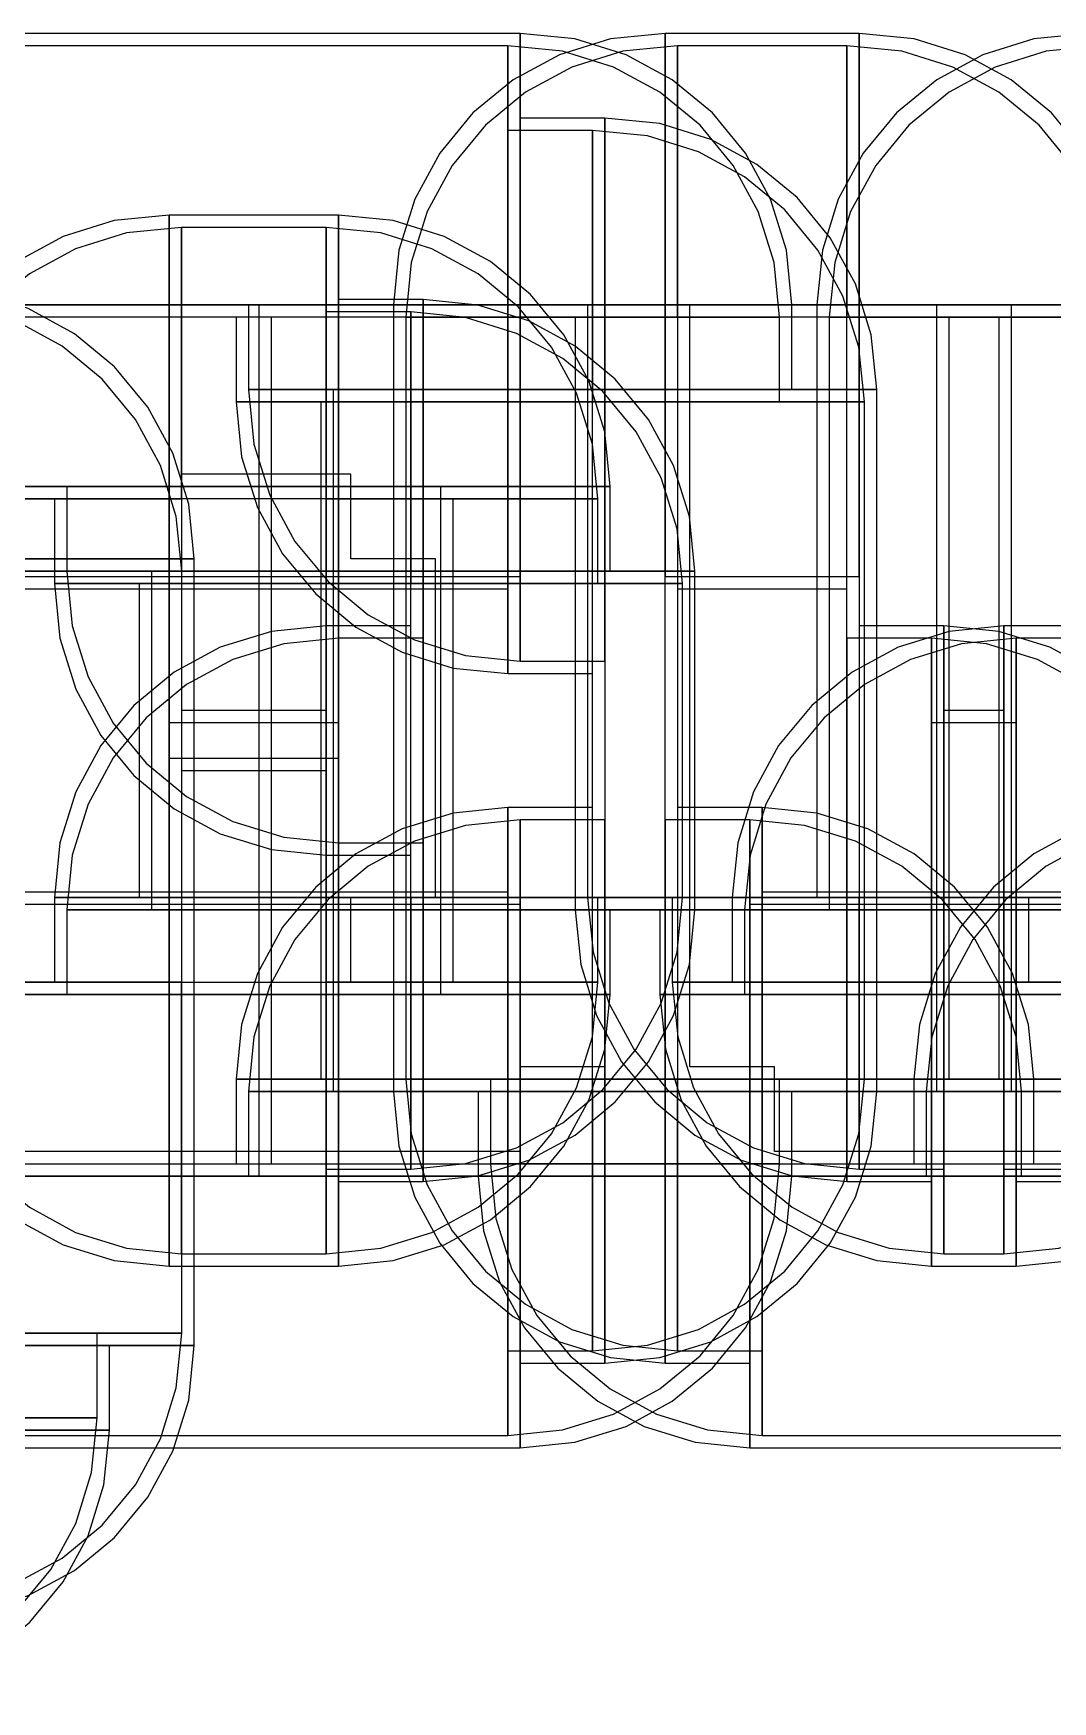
# Model space of a CAD drawing. Extents: x 0 to 153, y 0 to 38.
# Drawn here: x 68.52 to 90.35, y 0.11 to 35.87 of the extents above; entities that cross this region are included whole.
import ezdxf

# ---------------------------------------------------------------- set-up
doc = ezdxf.new("R2010")
doc.units = 0

msp = doc.modelspace()

# ---------------------------------------------------------------- linework, layer by layer
at = {"layer": 'Layer 1', "color": 7}
for points in [[(67.534811, 30.049049), (67.534811, 24.228223), (78.949715, 24.228223), (78.949715, 30.049049), (78.949715, 35.869873), (67.534811, 35.869873), (67.534811, 30.049049), (67.534811, 30.049049)], [(82.053803, 30.049049), (82.053803, 35.869873), (80.880724, 35.751615), (79.788104, 35.412445), (78.799354, 34.87577), (77.937884, 34.164997), (77.227101, 33.303532), (76.690416, 32.314781), (76.351238, 31.222151), (76.232977, 30.049049), (82.053803, 30.049049), (82.053803, 30.049049)], [(78.949715, 30.049049), (84.770541, 30.049049), (84.65228, 31.222151), (84.313102, 32.314781), (83.776417, 33.303532), (83.065634, 34.164997), (82.204164, 34.87577), (81.215414, 35.412445), (80.122794, 35.751615), (78.949715, 35.869873), (78.949715, 30.049049), (78.949715, 30.049049)], [(82.053803, 30.049049), (82.053803, 24.228223), (86.21146, 24.228223), (86.21146, 30.049049), (86.21146, 35.869873), (82.053803, 35.869873), (82.053803, 30.049049), (82.053803, 30.049049)], [(91.125296, 30.049049), (91.125296, 35.869873), (89.952216, 35.751615), (88.859597, 35.412445), (87.870847, 34.87577), (87.009376, 34.164997), (86.298594, 33.303532), (85.761909, 32.314781), (85.422731, 31.222151), (85.30447, 30.049049), (91.125296, 30.049049), (91.125296, 30.049049)], [(86.21146, 30.049049), (92.032286, 30.049049), (91.914025, 31.222151), (91.574847, 32.314781), (91.038162, 33.303532), (90.327379, 34.164997), (89.465909, 34.87577), (88.477159, 35.412445), (87.38454, 35.751615), (86.21146, 35.869873), (86.21146, 30.049049), (86.21146, 30.049049)], [(78.685132, 29.784466), (78.685132, 35.60529), (67.799394, 35.60529), (67.799394, 29.784466), (67.799394, 23.96364), (78.685132, 23.96364), (78.685132, 29.784466), (78.685132, 29.784466)], [(82.318386, 29.784466), (82.318386, 35.60529), (81.145307, 35.487032), (80.052687, 35.147862), (79.063937, 34.611187), (78.202467, 33.900414), (77.491684, 33.038949), (76.954999, 32.050198), (76.615821, 30.957568), (76.49756, 29.784466), (82.318386, 29.784466), (82.318386, 29.784466)], [(78.685132, 29.784466), (84.505958, 29.784466), (84.387697, 30.957568), (84.048519, 32.050198), (83.511834, 33.038949), (82.801051, 33.900414), (81.939581, 34.611187), (80.950831, 35.147862), (79.858211, 35.487032), (78.685132, 35.60529), (78.685132, 29.784466), (78.685132, 29.784466)], [(85.946877, 29.784466), (85.946877, 35.60529), (82.318386, 35.60529), (82.318386, 29.784466), (82.318386, 23.96364), (85.946877, 23.96364), (85.946877, 29.784466), (85.946877, 29.784466)], [(91.389879, 29.784466), (91.389879, 35.60529), (90.216799, 35.487032), (89.12418, 35.147862), (88.13543, 34.611187), (87.273959, 33.900414), (86.563177, 33.038949), (86.026492, 32.050198), (85.687314, 30.957568), (85.569053, 29.784466), (91.389879, 29.784466), (91.389879, 29.784466)], [(85.946877, 29.784466), (91.767703, 29.784466), (91.649442, 30.957568), (91.310264, 32.050198), (90.773579, 33.038949), (90.062796, 33.900414), (89.201326, 34.611187), (88.212576, 35.147862), (87.119957, 35.487032), (85.946877, 35.60529), (85.946877, 29.784466), (85.946877, 29.784466)], [(78.949715, 28.234698), (78.949715, 22.413872), (80.763961, 22.413872), (80.763961, 28.234698), (80.763961, 34.055524), (78.949715, 34.055524), (78.949715, 28.234698), (78.949715, 28.234698)], [(80.763961, 28.234698), (86.584787, 28.234698), (86.466525, 29.407792), (86.127348, 30.500419), (85.590663, 31.489169), (84.87988, 32.350637), (84.018409, 33.061414), (83.029659, 33.598092), (81.93704, 33.937265), (80.763961, 34.055524), (80.763961, 28.234698), (80.763961, 28.234698)], [(80.499378, 27.970115), (80.499378, 33.790941), (78.685132, 33.790941), (78.685132, 27.970115), (78.685132, 22.149289), (80.499378, 22.149289), (80.499378, 27.970115), (80.499378, 27.970115)], [(80.499378, 27.970115), (86.320204, 27.970115), (86.201942, 29.143209), (85.862765, 30.235836), (85.32608, 31.224586), (84.615297, 32.086054), (83.753826, 32.796831), (82.765076, 33.333509), (81.672457, 33.672682), (80.499378, 33.790941), (80.499378, 27.970115), (80.499378, 27.970115)], [(71.427885, 26.156001), (71.427885, 31.976827), (70.254806, 31.858569), (69.162186, 31.519399), (68.173437, 30.982724), (67.311966, 30.271951), (66.601183, 29.410485), (66.064498, 28.421734), (65.72532, 27.329104), (65.607059, 26.156001), (71.427885, 26.156001), (71.427885, 26.156001)], [(71.427885, 26.156001), (71.427885, 20.335175), (75.056641, 20.335175), (75.056641, 26.156001), (75.056641, 31.976827), (71.427885, 31.976827), (71.427885, 26.156001), (71.427885, 26.156001)], [(75.056641, 26.156001), (80.877467, 26.156001), (80.759205, 27.329104), (80.420028, 28.421734), (79.883343, 29.410485), (79.17256, 30.271951), (78.311089, 30.982724), (77.322339, 31.519399), (76.22972, 31.858569), (75.056641, 31.976827), (75.056641, 26.156001), (75.056641, 26.156001)], [(71.692468, 25.891418), (71.692468, 31.712244), (70.519389, 31.593986), (69.426769, 31.254816), (68.43802, 30.718141), (67.576549, 30.007368), (66.865766, 29.145902), (66.329081, 28.157151), (65.989903, 27.064521), (65.871642, 25.891418), (71.692468, 25.891418), (71.692468, 25.891418)], [(74.792058, 25.891418), (74.792058, 31.712244), (71.692468, 31.712244), (71.692468, 25.891418), (71.692468, 20.070592), (74.792058, 20.070592), (74.792058, 25.891418), (74.792058, 25.891418)], [(74.792058, 25.891418), (80.612884, 25.891418), (80.494622, 27.064521), (80.155445, 28.157151), (79.61876, 29.145902), (78.907977, 30.007368), (78.046506, 30.718141), (77.057756, 31.254816), (75.965137, 31.593986), (74.792058, 31.712244), (74.792058, 25.891418), (74.792058, 25.891418)], [(66.14575, 24.606233), (71.966576, 24.606233), (71.848315, 25.779335), (71.509137, 26.871965), (70.972452, 27.860716), (70.261669, 28.722182), (69.400198, 29.432956), (68.411449, 29.969631), (67.318829, 30.308801), (66.14575, 30.427059), (66.14575, 24.606233), (66.14575, 24.606233)], [(67.534811, 11.377083), (73.355637, 11.377083), (73.355637, 30.049049), (67.534811, 30.049049), (61.713985, 30.049049), (61.713985, 11.377083), (67.534811, 11.377083), (67.534811, 11.377083)], [(65.881167, 24.34165), (71.701993, 24.34165), (71.583732, 25.514752), (71.244554, 26.607382), (70.707869, 27.596133), (69.997086, 28.457599), (69.135615, 29.168373), (68.146866, 29.705048), (67.054246, 30.044218), (65.881167, 30.162476), (65.881167, 24.34165), (65.881167, 24.34165)], [(78.949715, 28.234698), (80.763961, 28.234698), (80.763961, 13.191434), (78.949715, 13.191434), (78.949715, 11.377083), (67.534811, 11.377083), (67.534811, 30.049049), (78.949715, 30.049049), (78.949715, 28.234698), (78.949715, 28.234698)], [(68.063977, 30.049076), (78.949715, 30.049076), (78.949715, 28.234804), (80.763961, 28.234804), (80.763961, 13.720521), (78.949715, 13.720521), (78.949715, 11.906249), (68.063977, 11.906249), (68.063977, 30.049076), (68.063977, 30.049076)], [(78.949715, 30.049049), (73.128889, 30.049049), (73.128889, 28.234698), (78.949715, 28.234698), (84.770541, 28.234698), (84.770541, 30.049049), (78.949715, 30.049049), (78.949715, 30.049049)], [(75.056641, 24.34165), (75.056641, 18.520824), (76.870886, 18.520824), (76.870886, 24.34165), (76.870886, 30.162476), (75.056641, 30.162476), (75.056641, 24.34165), (75.056641, 24.34165)], [(82.053803, 13.191434), (87.874629, 13.191434), (87.874629, 30.049049), (82.053803, 30.049049), (76.232977, 30.049049), (76.232977, 13.191434), (82.053803, 13.191434), (82.053803, 13.191434)], [(76.870886, 24.34165), (82.691712, 24.34165), (82.573451, 25.514752), (82.234273, 26.607382), (81.697588, 27.596133), (80.986806, 28.457599), (80.125335, 29.168373), (79.136585, 29.705048), (78.043966, 30.044218), (76.870886, 30.162476), (76.870886, 24.34165), (76.870886, 24.34165)], [(86.21146, 30.049049), (80.390634, 30.049049), (80.390634, 17.349065), (86.21146, 17.349065), (92.032286, 17.349065), (92.032286, 30.049049), (86.21146, 30.049049), (86.21146, 30.049049)], [(95.282953, 13.191434), (93.468707, 13.191434), (93.468707, 11.377083), (83.868049, 11.377083), (83.868049, 13.191434), (82.053803, 13.191434), (82.053803, 30.049049), (86.21146, 30.049049), (86.21146, 17.349065), (88.025706, 17.349065), (88.025706, 15.534714), (89.31105, 15.534714), (89.31105, 17.349065), (91.125296, 17.349065), (91.125296, 30.049049), (95.282953, 30.049049), (95.282953, 13.191434), (95.282953, 13.191434)], [(89.840216, 17.349092), (91.654462, 17.349092), (91.654462, 30.049076), (95.282953, 30.049076), (95.282953, 13.720521), (93.468707, 13.720521), (93.468707, 11.906249), (84.397215, 11.906249), (84.397215, 13.720521), (82.582969, 13.720521), (82.582969, 30.049076), (86.21146, 30.049076), (86.21146, 17.349092), (88.025706, 17.349092), (88.025706, 15.53482), (89.840216, 15.53482), (89.840216, 17.349092), (89.840216, 17.349092)], [(91.125296, 17.349065), (96.946122, 17.349065), (96.946122, 30.049049), (91.125296, 30.049049), (85.30447, 30.049049), (85.30447, 17.349065), (91.125296, 17.349065), (91.125296, 17.349065)], [(95.282953, 30.049049), (89.462127, 30.049049), (89.462127, 13.191434), (95.282953, 13.191434), (101.103779, 13.191434), (101.103779, 30.049049), (95.282953, 30.049049), (95.282953, 30.049049)], [(67.799394, 29.784466), (61.978568, 29.784466), (61.978568, 11.641666), (67.799394, 11.641666), (73.62022, 11.641666), (73.62022, 29.784466), (67.799394, 29.784466), (67.799394, 29.784466)], [(80.499378, 13.456017), (80.499378, 27.970115), (78.685132, 27.970115), (78.685132, 29.784466), (67.799394, 29.784466), (67.799394, 11.641666), (78.685132, 11.641666), (78.685132, 13.456017), (80.499378, 13.456017), (80.499378, 13.456017)], [(78.685132, 27.970115), (84.505958, 27.970115), (84.505958, 29.784466), (78.685132, 29.784466), (72.864306, 29.784466), (72.864306, 27.970115), (78.685132, 27.970115), (78.685132, 27.970115)], [(76.606303, 24.077067), (76.606303, 29.897893), (74.792058, 29.897893), (74.792058, 24.077067), (74.792058, 18.256241), (76.606303, 18.256241), (76.606303, 24.077067), (76.606303, 24.077067)], [(82.318386, 29.784466), (76.49756, 29.784466), (76.49756, 13.456017), (82.318386, 13.456017), (88.139212, 13.456017), (88.139212, 29.784466), (82.318386, 29.784466), (82.318386, 29.784466)], [(76.606303, 24.077067), (82.427129, 24.077067), (82.308868, 25.250169), (81.96969, 26.342799), (81.433005, 27.33155), (80.722223, 28.193016), (79.860752, 28.90379), (78.872002, 29.440465), (77.779383, 29.779635), (76.606303, 29.897893), (76.606303, 24.077067), (76.606303, 24.077067)], [(85.946877, 17.084482), (91.767703, 17.084482), (91.767703, 29.784466), (85.946877, 29.784466), (80.126051, 29.784466), (80.126051, 17.084482), (85.946877, 17.084482), (85.946877, 17.084482)], [(87.761123, 17.084482), (85.946877, 17.084482), (85.946877, 29.784466), (82.318386, 29.784466), (82.318386, 13.456017), (84.132632, 13.456017), (84.132632, 11.641666), (93.204124, 11.641666), (93.204124, 13.456017), (95.01837, 13.456017), (95.01837, 29.784466), (91.389879, 29.784466), (91.389879, 17.084482), (89.575633, 17.084482), (89.575633, 15.270131), (87.761123, 15.270131), (87.761123, 17.084482), (87.761123, 17.084482)], [(91.389879, 29.784466), (85.569053, 29.784466), (85.569053, 17.084482), (91.389879, 17.084482), (97.210705, 17.084482), (97.210705, 29.784466), (91.389879, 29.784466), (91.389879, 29.784466)], [(95.01837, 13.456017), (100.839196, 13.456017), (100.839196, 29.784466), (95.01837, 29.784466), (89.197544, 29.784466), (89.197544, 13.456017), (95.01837, 13.456017), (95.01837, 13.456017)], [(78.685132, 27.970115), (72.864306, 27.970115), (72.982557, 26.797013), (73.321708, 25.704383), (73.85836, 24.715632), (74.569114, 23.854166), (75.430567, 23.143392), (76.419322, 22.606717), (77.511977, 22.267547), (78.685132, 22.149289), (78.685132, 27.970115), (78.685132, 27.970115)], [(78.949715, 28.234698), (73.128889, 28.234698), (73.24714, 27.061596), (73.586291, 25.968966), (74.122943, 24.980215), (74.833697, 24.118749), (75.69515, 23.407975), (76.683905, 22.8713), (77.77656, 22.53213), (78.949715, 22.413872), (78.949715, 28.234698), (78.949715, 28.234698)], [(80.499378, 13.456017), (86.320204, 13.456017), (86.320204, 27.970115), (80.499378, 27.970115), (74.678552, 27.970115), (74.678552, 13.456017), (80.499378, 13.456017), (80.499378, 13.456017)], [(80.763961, 28.234698), (74.943135, 28.234698), (74.943135, 13.191434), (80.763961, 13.191434), (86.584787, 13.191434), (86.584787, 28.234698), (80.763961, 28.234698), (80.763961, 28.234698)], [(71.427885, 15.270131), (77.248711, 15.270131), (77.248711, 26.156001), (71.427885, 26.156001), (65.607059, 26.156001), (65.607059, 15.270131), (71.427885, 15.270131), (71.427885, 15.270131)], [(75.056641, 26.156001), (69.235815, 26.156001), (69.235815, 24.34165), (75.056641, 24.34165), (80.877467, 24.34165), (80.877467, 26.156001), (75.056641, 26.156001), (75.056641, 26.156001)], [(76.870886, 24.34165), (76.870886, 17.084482), (75.056641, 17.084482), (75.056641, 15.270131), (71.427885, 15.270131), (71.427885, 26.156001), (75.056641, 26.156001), (75.056641, 24.34165), (76.870886, 24.34165), (76.870886, 24.34165)], [(75.321224, 17.349092), (77.135469, 17.349092), (77.135469, 24.606233), (75.321224, 24.606233), (75.321224, 26.420505), (71.692468, 26.420505), (71.692468, 15.53482), (75.321224, 15.53482), (75.321224, 17.349092), (75.321224, 17.349092)], [(71.692468, 25.891418), (65.871642, 25.891418), (65.871642, 15.534714), (71.692468, 15.534714), (77.513294, 15.534714), (77.513294, 25.891418), (71.692468, 25.891418), (71.692468, 25.891418)], [(74.792058, 24.077067), (80.612884, 24.077067), (80.612884, 25.891418), (74.792058, 25.891418), (68.971232, 25.891418), (68.971232, 24.077067), (74.792058, 24.077067), (74.792058, 24.077067)], [(74.792058, 25.891418), (71.692468, 25.891418), (71.692468, 15.534714), (74.792058, 15.534714), (74.792058, 17.349065), (76.606303, 17.349065), (76.606303, 24.077067), (74.792058, 24.077067), (74.792058, 25.891418), (74.792058, 25.891418)], [(65.881167, 8.013175), (71.701993, 8.013175), (71.701993, 24.34165), (65.881167, 24.34165), (60.060341, 24.34165), (60.060341, 8.013175), (65.881167, 8.013175), (65.881167, 8.013175)], [(66.14575, 24.606233), (60.324924, 24.606233), (60.324924, 7.748592), (66.14575, 7.748592), (71.966576, 7.748592), (71.966576, 24.606233), (66.14575, 24.606233), (66.14575, 24.606233)], [(75.056641, 24.34165), (69.235815, 24.34165), (69.354065, 23.168548), (69.693217, 22.075918), (70.229869, 21.087167), (70.940622, 20.225701), (71.802076, 19.514927), (72.790831, 18.978252), (73.883486, 18.639082), (75.056641, 18.520824), (75.056641, 24.34165), (75.056641, 24.34165)], [(76.870886, 24.34165), (71.05006, 24.34165), (71.05006, 17.084482), (76.870886, 17.084482), (82.691712, 17.084482), (82.691712, 24.34165), (76.870886, 24.34165), (76.870886, 24.34165)], [(74.792058, 24.077067), (68.971232, 24.077067), (69.089482, 22.903965), (69.428634, 21.811335), (69.965286, 20.822584), (70.676039, 19.961118), (71.537493, 19.250344), (72.526248, 18.713669), (73.618903, 18.374499), (74.792058, 18.256241), (74.792058, 24.077067), (74.792058, 24.077067)], [(76.606303, 17.349065), (82.427129, 17.349065), (82.427129, 24.077067), (76.606303, 24.077067), (70.785477, 24.077067), (70.785477, 17.349065), (76.606303, 17.349065), (76.606303, 17.349065)], [(74.792058, 17.349065), (74.792058, 23.169891), (73.618903, 23.051633), (72.526248, 22.712463), (71.537493, 22.175788), (70.676039, 21.465014), (69.965286, 20.603549), (69.428634, 19.614797), (69.089482, 18.522167), (68.971232, 17.349065), (74.792058, 17.349065), (74.792058, 17.349065)], [(75.056641, 17.084482), (75.056641, 22.905308), (73.883486, 22.78705), (72.790831, 22.44788), (71.802076, 21.911205), (70.940622, 21.200431), (70.229869, 20.338966), (69.693217, 19.350214), (69.354065, 18.257584), (69.235815, 17.084482), (75.056641, 17.084482), (75.056641, 17.084482)], [(74.792058, 17.349065), (74.792058, 11.528239), (76.606303, 11.528239), (76.606303, 17.349065), (76.606303, 23.169891), (74.792058, 23.169891), (74.792058, 17.349065), (74.792058, 17.349065)], [(76.870886, 17.084482), (76.870886, 22.905308), (75.056641, 22.905308), (75.056641, 17.084482), (75.056641, 11.263656), (76.870886, 11.263656), (76.870886, 17.084482), (76.870886, 17.084482)], [(89.31105, 17.349065), (89.31105, 23.169891), (88.137895, 23.051633), (87.04524, 22.712463), (86.056485, 22.175788), (85.195031, 21.465014), (84.484278, 20.603549), (83.947626, 19.614797), (83.608474, 18.522167), (83.490224, 17.349065), (89.31105, 17.349065), (89.31105, 17.349065)], [(89.575633, 17.084482), (89.575633, 22.905308), (88.402478, 22.78705), (87.309823, 22.44788), (86.321068, 21.911205), (85.459614, 21.200431), (84.748861, 20.338966), (84.212209, 19.350214), (83.873057, 18.257584), (83.754807, 17.084482), (89.575633, 17.084482), (89.575633, 17.084482)], [(87.761123, 17.084482), (87.761123, 22.905308), (85.946877, 22.905308), (85.946877, 17.084482), (85.946877, 11.263656), (87.761123, 11.263656), (87.761123, 17.084482), (87.761123, 17.084482)], [(86.21146, 17.349065), (86.21146, 11.528239), (88.025706, 11.528239), (88.025706, 17.349065), (88.025706, 23.169891), (86.21146, 23.169891), (86.21146, 17.349065), (86.21146, 17.349065)], [(87.761123, 17.084482), (93.581949, 17.084482), (93.463698, 18.257584), (93.124547, 19.350214), (92.587894, 20.338966), (91.877141, 21.200431), (91.015687, 21.911205), (90.026933, 22.44788), (88.934278, 22.78705), (87.761123, 22.905308), (87.761123, 17.084482), (87.761123, 17.084482)], [(88.025706, 17.349065), (93.846532, 17.349065), (93.728281, 18.522167), (93.38913, 19.614797), (92.852477, 20.603549), (92.141724, 21.465014), (91.28027, 22.175788), (90.291516, 22.712463), (89.198861, 23.051633), (88.025706, 23.169891), (88.025706, 17.349065), (88.025706, 17.349065)], [(89.31105, 17.349065), (89.31105, 11.528239), (91.125296, 11.528239), (91.125296, 17.349065), (91.125296, 23.169891), (89.31105, 23.169891), (89.31105, 17.349065), (89.31105, 17.349065)], [(91.389879, 17.084482), (91.389879, 22.905308), (89.575633, 22.905308), (89.575633, 17.084482), (89.575633, 11.263656), (91.389879, 11.263656), (91.389879, 17.084482), (91.389879, 17.084482)], [(71.692468, 15.534714), (71.692468, 9.713914), (74.792058, 9.713914), (74.792058, 15.534714), (74.792058, 21.35554), (71.692468, 21.35554), (71.692468, 15.534714), (71.692468, 15.534714)], [(88.025706, 15.534714), (88.025706, 9.713914), (89.31105, 9.713914), (89.31105, 15.534714), (89.31105, 21.35554), (88.025706, 21.35554), (88.025706, 15.534714), (88.025706, 15.534714)], [(75.056641, 15.270131), (75.056641, 21.090957), (71.427885, 21.090957), (71.427885, 15.270131), (71.427885, 9.449331), (75.056641, 9.449331), (75.056641, 15.270131), (75.056641, 15.270131)], [(89.575633, 15.270131), (89.575633, 21.090957), (87.761123, 21.090957), (87.761123, 15.270131), (87.761123, 9.449331), (89.575633, 9.449331), (89.575633, 15.270131), (89.575633, 15.270131)], [(78.685132, 13.456017), (78.685132, 19.276843), (77.511977, 19.158585), (76.419322, 18.819415), (75.430567, 18.28274), (74.569114, 17.571967), (73.85836, 16.710501), (73.321708, 15.72175), (72.982557, 14.62912), (72.864306, 13.456017), (78.685132, 13.456017), (78.685132, 13.456017)], [(78.949715, 13.191434), (78.949715, 19.01226), (77.77656, 18.894002), (76.683905, 18.554832), (75.69515, 18.018157), (74.833697, 17.307384), (74.122943, 16.445918), (73.586291, 15.457167), (73.24714, 14.364537), (73.128889, 13.191434), (78.949715, 13.191434), (78.949715, 13.191434)], [(78.685132, 13.456017), (78.685132, 7.635086), (80.499378, 7.635086), (80.499378, 13.456017), (80.499378, 19.276843), (78.685132, 19.276843), (78.685132, 13.456017), (78.685132, 13.456017)], [(80.763961, 13.191434), (80.763961, 19.01226), (78.949715, 19.01226), (78.949715, 13.191434), (78.949715, 7.370503), (80.763961, 7.370503), (80.763961, 13.191434), (80.763961, 13.191434)], [(83.868049, 13.191434), (83.868049, 19.01226), (82.053803, 19.01226), (82.053803, 13.191434), (82.053803, 7.370503), (83.868049, 7.370503), (83.868049, 13.191434), (83.868049, 13.191434)], [(82.318386, 13.456017), (82.318386, 7.635086), (84.132632, 7.635086), (84.132632, 13.456017), (84.132632, 19.276843), (82.318386, 19.276843), (82.318386, 13.456017), (82.318386, 13.456017)], [(83.868049, 13.191434), (89.688875, 13.191434), (89.570624, 14.364537), (89.231473, 15.457167), (88.69482, 16.445918), (87.984067, 17.307384), (87.122613, 18.018157), (86.133859, 18.554832), (85.041204, 18.894002), (83.868049, 19.01226), (83.868049, 13.191434), (83.868049, 13.191434)], [(84.132632, 13.456017), (89.953458, 13.456017), (89.835207, 14.62912), (89.496056, 15.72175), (88.959403, 16.710501), (88.24865, 17.571967), (87.387196, 18.28274), (86.398442, 18.819415), (85.305787, 19.158585), (84.132632, 19.276843), (84.132632, 13.456017), (84.132632, 13.456017)], [(93.204124, 13.456017), (93.204124, 19.276843), (92.030969, 19.158585), (90.938314, 18.819415), (89.94956, 18.28274), (89.088106, 17.571967), (88.377353, 16.710501), (87.8407, 15.72175), (87.501549, 14.62912), (87.383298, 13.456017), (93.204124, 13.456017), (93.204124, 13.456017)], [(93.468707, 13.191434), (93.468707, 19.01226), (92.295552, 18.894002), (91.202897, 18.554832), (90.214143, 18.018157), (89.352689, 17.307384), (88.641936, 16.445918), (88.105283, 15.457167), (87.766132, 14.364537), (87.647881, 13.191434), (93.468707, 13.191434), (93.468707, 13.191434)], [(78.949715, 11.377083), (78.949715, 17.197909), (67.534811, 17.197909), (67.534811, 11.377083), (67.534811, 5.556257), (78.949715, 5.556257), (78.949715, 11.377083), (78.949715, 11.377083)], [(67.799394, 11.641666), (67.799394, 5.82084), (78.685132, 5.82084), (78.685132, 11.641666), (78.685132, 17.462492), (67.799394, 17.462492), (67.799394, 11.641666), (67.799394, 11.641666)], [(74.792058, 15.534714), (80.612884, 15.534714), (80.612884, 17.349065), (74.792058, 17.349065), (68.971232, 17.349065), (68.971232, 15.534714), (74.792058, 15.534714), (74.792058, 15.534714)], [(76.606303, 17.349065), (76.606303, 11.528239), (77.779383, 11.646497), (78.872002, 11.985667), (79.860752, 12.522342), (80.722223, 13.233116), (81.433005, 14.094582), (81.96969, 15.083333), (82.308868, 16.175963), (82.427129, 17.349065), (76.606303, 17.349065), (76.606303, 17.349065)], [(86.21146, 17.349065), (80.390634, 17.349065), (80.508896, 16.175963), (80.848073, 15.083333), (81.384758, 14.094582), (82.095541, 13.233116), (82.957012, 12.522342), (83.945761, 11.985667), (85.038381, 11.646497), (86.21146, 11.528239), (86.21146, 17.349065), (86.21146, 17.349065)], [(88.025706, 17.349065), (82.20488, 17.349065), (82.20488, 15.534714), (88.025706, 15.534714), (93.846532, 15.534714), (93.846532, 17.349065), (88.025706, 17.349065), (88.025706, 17.349065)], [(89.31105, 15.534714), (95.131876, 15.534714), (95.131876, 17.349065), (89.31105, 17.349065), (83.490224, 17.349065), (83.490224, 15.534714), (89.31105, 15.534714), (89.31105, 15.534714)], [(93.468707, 11.377083), (93.468707, 17.197909), (83.868049, 17.197909), (83.868049, 11.377083), (83.868049, 5.556257), (93.468707, 5.556257), (93.468707, 11.377083), (93.468707, 11.377083)], [(84.132632, 11.641666), (84.132632, 5.82084), (93.204124, 5.82084), (93.204124, 11.641666), (93.204124, 17.462492), (84.132632, 17.462492), (84.132632, 11.641666), (84.132632, 11.641666)], [(75.056641, 17.084482), (69.235815, 17.084482), (69.235815, 15.270131), (75.056641, 15.270131), (80.877467, 15.270131), (80.877467, 17.084482), (75.056641, 17.084482), (75.056641, 17.084482)], [(76.870886, 17.084482), (76.870886, 11.263656), (78.043966, 11.381914), (79.136585, 11.721084), (80.125335, 12.257759), (80.986806, 12.968533), (81.697588, 13.829999), (82.234273, 14.81875), (82.573451, 15.91138), (82.691712, 17.084482), (76.870886, 17.084482), (76.870886, 17.084482)], [(85.946877, 17.084482), (80.126051, 17.084482), (80.244313, 15.91138), (80.58349, 14.81875), (81.120175, 13.829999), (81.830958, 12.968533), (82.692429, 12.257759), (83.681178, 11.721084), (84.773798, 11.381914), (85.946877, 11.263656), (85.946877, 17.084482), (85.946877, 17.084482)], [(87.761123, 15.270131), (93.581949, 15.270131), (93.581949, 17.084482), (87.761123, 17.084482), (81.940297, 17.084482), (81.940297, 15.270131), (87.761123, 15.270131), (87.761123, 15.270131)], [(89.575633, 17.084482), (83.754807, 17.084482), (83.754807, 15.270131), (89.575633, 15.270131), (95.396459, 15.270131), (95.396459, 17.084482), (89.575633, 17.084482), (89.575633, 17.084482)], [(71.692468, 15.534714), (65.871642, 15.534714), (65.989903, 14.361613), (66.329081, 13.268986), (66.865766, 12.280239), (67.576549, 11.418778), (68.43802, 10.708009), (69.426769, 10.171338), (70.519389, 9.832171), (71.692468, 9.713914), (71.692468, 15.534714), (71.692468, 15.534714)], [(74.792058, 15.534714), (74.792058, 9.713914), (75.965137, 9.832171), (77.057756, 10.171338), (78.046506, 10.708009), (78.907977, 11.418778), (79.61876, 12.280239), (80.155445, 13.268986), (80.494622, 14.361613), (80.612884, 15.534714), (74.792058, 15.534714), (74.792058, 15.534714)], [(88.025706, 15.534714), (82.20488, 15.534714), (82.323141, 14.361613), (82.662319, 13.268986), (83.199004, 12.280239), (83.909786, 11.418778), (84.771257, 10.708009), (85.760007, 10.171338), (86.852626, 9.832171), (88.025706, 9.713914), (88.025706, 15.534714), (88.025706, 15.534714)], [(89.31105, 15.534714), (89.31105, 9.713914), (90.484129, 9.832171), (91.576749, 10.171338), (92.565498, 10.708009), (93.426969, 11.418778), (94.137752, 12.280239), (94.674437, 13.268986), (95.013615, 14.361613), (95.131876, 15.534714), (89.31105, 15.534714), (89.31105, 15.534714)], [(71.427885, 15.270131), (65.607059, 15.270131), (65.72532, 14.09703), (66.064498, 13.004403), (66.601183, 12.015656), (67.311966, 11.154195), (68.173437, 10.443426), (69.162186, 9.906755), (70.254806, 9.567588), (71.427885, 9.449331), (71.427885, 15.270131), (71.427885, 15.270131)], [(75.056641, 15.270131), (75.056641, 9.449331), (76.22972, 9.567588), (77.322339, 9.906755), (78.311089, 10.443426), (79.17256, 11.154195), (79.883343, 12.015656), (80.420028, 13.004403), (80.759205, 14.09703), (80.877467, 15.270131), (75.056641, 15.270131), (75.056641, 15.270131)], [(87.761123, 15.270131), (81.940297, 15.270131), (82.058558, 14.09703), (82.397736, 13.004403), (82.934421, 12.015656), (83.645203, 11.154195), (84.506674, 10.443426), (85.495424, 9.906755), (86.588043, 9.567588), (87.761123, 9.449331), (87.761123, 15.270131), (87.761123, 15.270131)], [(89.575633, 15.270131), (89.575633, 9.449331), (90.748712, 9.567588), (91.841332, 9.906755), (92.830081, 10.443426), (93.691552, 11.154195), (94.402335, 12.015656), (94.93902, 13.004403), (95.278198, 14.09703), (95.396459, 15.270131), (89.575633, 15.270131), (89.575633, 15.270131)], [(78.685132, 11.641666), (84.505958, 11.641666), (84.505958, 13.456017), (78.685132, 13.456017), (72.864306, 13.456017), (72.864306, 11.641666), (78.685132, 11.641666), (78.685132, 11.641666)], [(82.318386, 13.456017), (76.49756, 13.456017), (76.615821, 12.282903), (76.954999, 11.190258), (77.491684, 10.201489), (78.202467, 9.340006), (79.063937, 8.629215), (80.052687, 8.092526), (81.145307, 7.753347), (82.318386, 7.635086), (82.318386, 13.456017), (82.318386, 13.456017)], [(84.132632, 13.456017), (78.311806, 13.456017), (78.311806, 11.641666), (84.132632, 11.641666), (89.953458, 11.641666), (89.953458, 13.456017), (84.132632, 13.456017), (84.132632, 13.456017)], [(80.499378, 13.456017), (80.499378, 7.635086), (81.672457, 7.753347), (82.765076, 8.092526), (83.753826, 8.629215), (84.615297, 9.340006), (85.32608, 10.201489), (85.862765, 11.190258), (86.201942, 12.282903), (86.320204, 13.456017), (80.499378, 13.456017), (80.499378, 13.456017)], [(93.204124, 11.641666), (99.02495, 11.641666), (99.02495, 13.456017), (93.204124, 13.456017), (87.383298, 13.456017), (87.383298, 11.641666), (93.204124, 11.641666), (93.204124, 11.641666)], [(78.949715, 13.191434), (73.128889, 13.191434), (73.128889, 11.377083), (78.949715, 11.377083), (84.770541, 11.377083), (84.770541, 13.191434), (78.949715, 13.191434), (78.949715, 13.191434)], [(82.053803, 13.191434), (76.232977, 13.191434), (76.351238, 12.01832), (76.690416, 10.925675), (77.227101, 9.936906), (77.937884, 9.075423), (78.799354, 8.364632), (79.788104, 7.827943), (80.880724, 7.488764), (82.053803, 7.370503), (82.053803, 13.191434), (82.053803, 13.191434)], [(83.868049, 11.377083), (89.688875, 11.377083), (89.688875, 13.191434), (83.868049, 13.191434), (78.047223, 13.191434), (78.047223, 11.377083), (83.868049, 11.377083), (83.868049, 11.377083)], [(80.763961, 13.191434), (80.763961, 7.370503), (81.93704, 7.488764), (83.029659, 7.827943), (84.018409, 8.364632), (84.87988, 9.075423), (85.590663, 9.936906), (86.127348, 10.925675), (86.466525, 12.01832), (86.584787, 13.191434), (80.763961, 13.191434), (80.763961, 13.191434)], [(93.468707, 13.191434), (87.647881, 13.191434), (87.647881, 11.377083), (93.468707, 11.377083), (99.289533, 11.377083), (99.289533, 13.191434), (93.468707, 13.191434), (93.468707, 13.191434)], [(84.132632, 11.641666), (78.311806, 11.641666), (78.430067, 10.468587), (78.769245, 9.375967), (79.30593, 8.387218), (80.016712, 7.525747), (80.878183, 6.814964), (81.866933, 6.278279), (82.959552, 5.939101), (84.132632, 5.82084), (84.132632, 11.641666), (84.132632, 11.641666)], [(78.685132, 11.641666), (78.685132, 5.82084), (79.858211, 5.939101), (80.950831, 6.278279), (81.939581, 6.814964), (82.801051, 7.525747), (83.511834, 8.387218), (84.048519, 9.375967), (84.387697, 10.468587), (84.505958, 11.641666), (78.685132, 11.641666), (78.685132, 11.641666)], [(83.868049, 11.377083), (78.047223, 11.377083), (78.165484, 10.204004), (78.504662, 9.111384), (79.041347, 8.122635), (79.752129, 7.261164), (80.6136, 6.550381), (81.60235, 6.013696), (82.694969, 5.674518), (83.868049, 5.556257), (83.868049, 11.377083), (83.868049, 11.377083)], [(78.949715, 11.377083), (78.949715, 5.556257), (80.122794, 5.674518), (81.215414, 6.013696), (82.204164, 6.550381), (83.065634, 7.261164), (83.776417, 8.122635), (84.313102, 9.111384), (84.65228, 10.204004), (84.770541, 11.377083), (78.949715, 11.377083), (78.949715, 11.377083)], [(64.066921, 6.198929), (69.887747, 6.198929), (69.887747, 8.013175), (64.066921, 8.013175), (58.246095, 8.013175), (58.246095, 6.198929), (64.066921, 6.198929), (64.066921, 6.198929)], [(65.881167, 8.013175), (65.881167, 2.192349), (67.054246, 2.31061), (68.146866, 2.649788), (69.135615, 3.186473), (69.997086, 3.897255), (70.707869, 4.758726), (71.244554, 5.747476), (71.583732, 6.840095), (71.701993, 8.013175), (65.881167, 8.013175), (65.881167, 8.013175)], [(64.331504, 7.748592), (58.510678, 7.748592), (58.510678, 5.934346), (64.331504, 5.934346), (70.15233, 5.934346), (70.15233, 7.748592), (64.331504, 7.748592), (64.331504, 7.748592)], [(66.14575, 7.748592), (66.14575, 1.927766), (67.318829, 2.046027), (68.411449, 2.385205), (69.400198, 2.92189), (70.261669, 3.632672), (70.972452, 4.494143), (71.509137, 5.482893), (71.848315, 6.575512), (71.966576, 7.748592), (66.14575, 7.748592), (66.14575, 7.748592)], [(64.066921, 6.198929), (64.066921, 0.378103), (65.240001, 0.496354), (66.33262, 0.835505), (67.32137, 1.372157), (68.182841, 2.082911), (68.893623, 2.944364), (69.430308, 3.933119), (69.769486, 5.025774), (69.887747, 6.198929), (64.066921, 6.198929), (64.066921, 6.198929)], [(64.331504, 5.934346), (64.331504, 0.11352), (65.504584, 0.231771), (66.597203, 0.570922), (67.585953, 1.107574), (68.447424, 1.818328), (69.158206, 2.679781), (69.694891, 3.668536), (70.034069, 4.761191), (70.15233, 5.934346), (64.331504, 5.934346), (64.331504, 5.934346)]]:
    msp.add_lwpolyline(points, close=True, dxfattribs=at)

doc.saveas('drawing.dxf')
